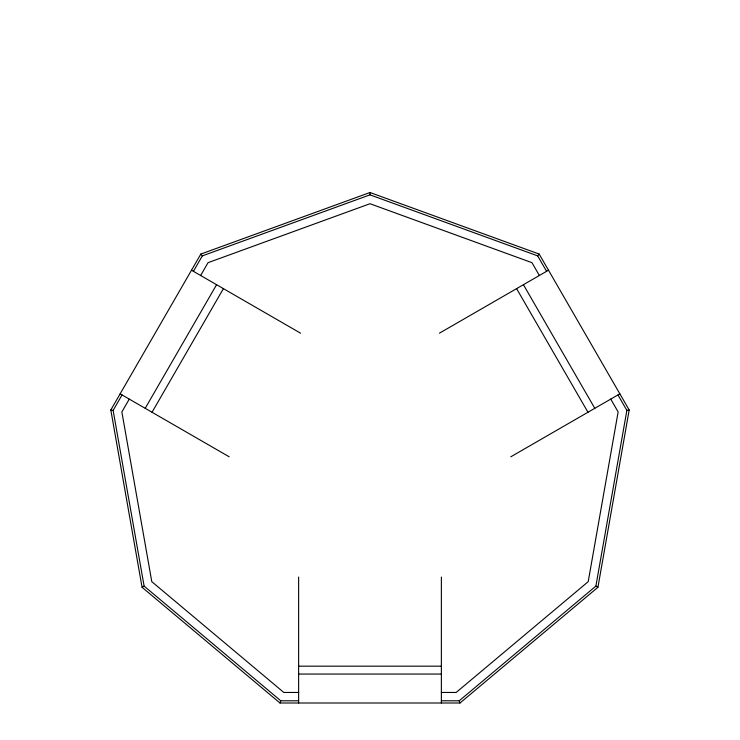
<?xml version="1.0" encoding="UTF-8"?>
<svg xmlns="http://www.w3.org/2000/svg" width="740" height="740" viewBox="0 0 740 740"><rect width="100%" height="100%" fill="white"/><g stroke="black" fill="none" stroke-linecap="round" stroke-linejoin="round"><path stroke-width="1.11" d="M441.373 700.789L459.207 700.789L595.885 586.099L626.873 410.395L617.956 394.947M597.929 587.283L629.185 409.988L539.173 254.07L370 192.502L200.827 254.07L110.815 409.988L142.071 587.283L279.988 703L460.012 703L597.929 587.283L595.885 586.099M279.988 703L280.793 700.789L144.115 586.099L113.127 410.395L122.044 394.947M193.418 271.321L202.335 255.874L370 194.851L537.666 255.874L546.582 271.321M129.26 399.11L121.86 411.93L151.792 581.668L283.818 692.455L298.627 692.455M200.633 275.493L208.042 262.672L370 203.722L531.958 262.672L539.368 275.493M145.207 408.314L216.579 284.697M152.033 412.254L223.406 288.637M537.666 255.874L539.173 254.07M439.43 333.185L548.497 270.22M142.071 587.283L144.115 586.099M510.804 456.802L619.87 393.837M626.873 410.395L629.185 409.988M298.627 666.167L441.373 666.167M298.627 674.048L441.373 674.048M441.373 692.455L456.182 692.455L588.207 581.668L618.14 411.93L610.74 399.11M280.793 700.789L298.627 700.789M110.815 409.988L113.127 410.395M191.503 270.22L300.57 333.185M120.13 393.837L229.197 456.802M200.827 254.07L202.335 255.874M523.421 284.697L594.793 408.314M516.594 288.637L587.967 412.254M459.207 700.789L460.012 703M441.373 577.061L441.373 703M370 192.502L370 194.851M298.627 577.061L298.627 703"/></g></svg>
